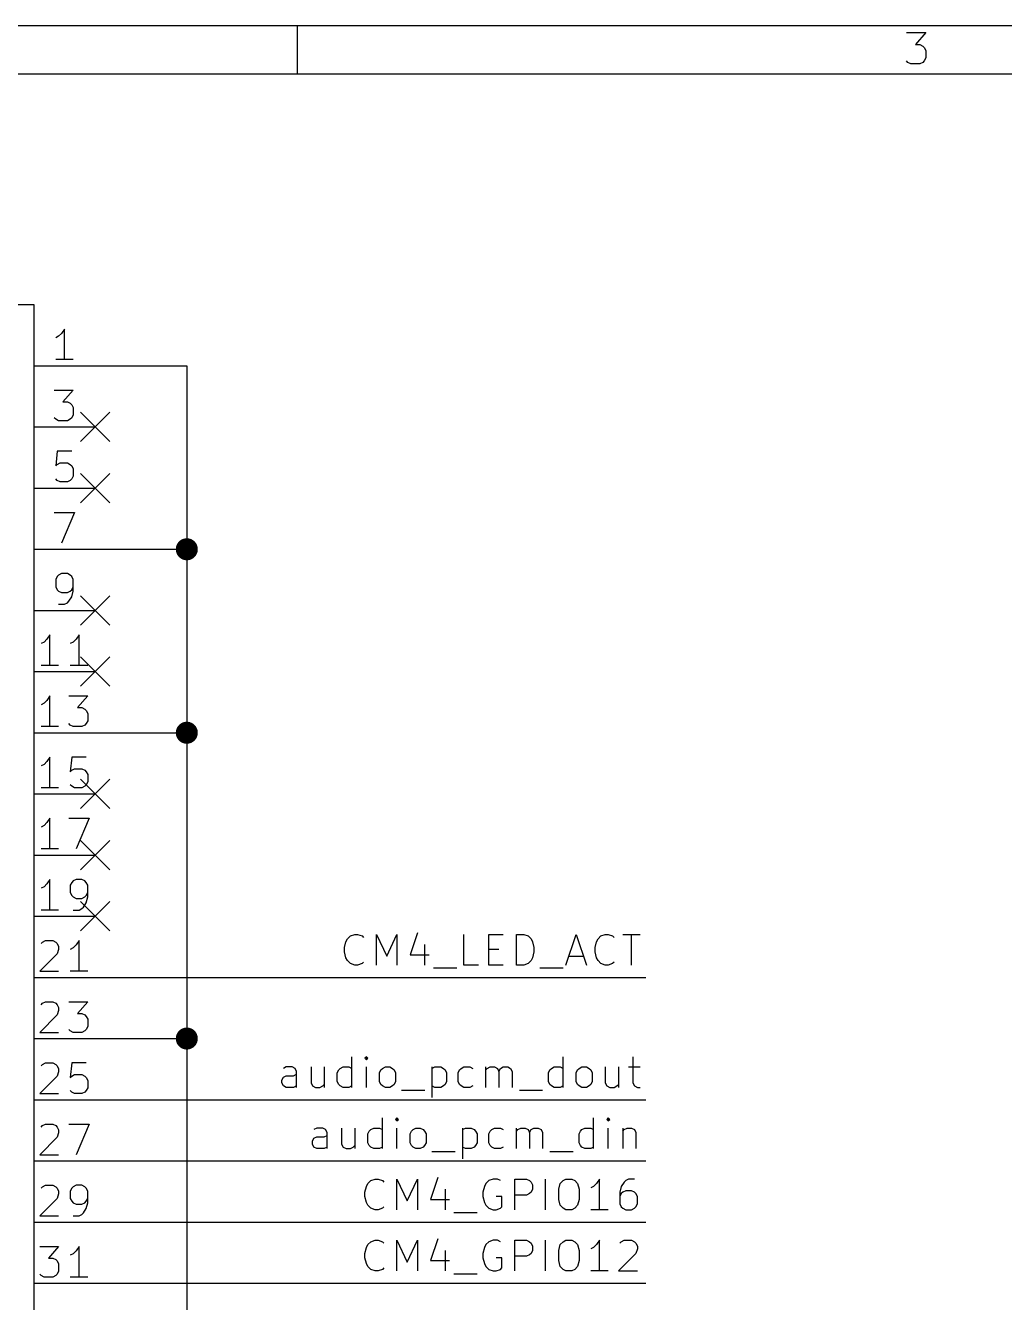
# Model space of a CAD drawing. Header units: millimetres. Extents: x 10 to 287, y -200 to -10.
# Drawn here: x 98.7 to 139.4, y -63 to -10 of the extents above; entities that cross this region are included whole.
import ezdxf

# ---------------------------------------------------------------- set-up
doc = ezdxf.new("R2010")
doc.units = ezdxf.units.MM
for name, color, linetype in [('BLUE', 174, 'CONTINUOUS'), ('LIGHTGREEN', 92, 'CONTINUOUS'), ('LIGHTRED', 12, 'CONTINUOUS'), ('RED', 14, 'CONTINUOUS'), ('REDSIX', 19, 'CONTINUOUS')]:
    doc.layers.add(name, color=color, linetype=linetype)

msp = doc.modelspace()

# ---------------------------------------------------------------- linework, layer by layer
at = {"layer": 'BLUE', "linetype": 'CONTINUOUS'}
for p, q in [((100.9904, -26.0604), (102.2096, -27.2796)), ((102.2096, -26.0604), (100.9904, -27.2796)), ((100.9904, -28.6004), (102.2096, -29.8196)), ((102.2096, -28.6004), (100.9904, -29.8196)), ((100.9904, -33.6804), (102.2096, -34.8996)), ((102.2096, -33.6804), (100.9904, -34.8996)), ((100.9904, -36.2204), (102.2096, -37.4396)), ((102.2096, -36.2204), (100.9904, -37.4396)), ((100.9904, -41.3004), (102.2096, -42.5196)), ((102.2096, -41.3004), (100.9904, -42.5196)), ((100.9904, -43.8404), (102.2096, -45.0596)), ((102.2096, -43.8404), (100.9904, -45.0596)), ((100.9904, -46.3804), (102.2096, -47.5996)), ((102.2096, -46.3804), (100.9904, -47.5996))]:
    msp.add_line(p, q, dxfattribs=at)
at = {"layer": 'LIGHTGREEN', "linetype": 'CONTINUOUS'}
for p, q in [((101.6, -24.13), (105.41, -24.13)), ((105.41, -24.13), (105.41, -31.75)), ((101.6, -31.75), (105.41, -31.75)), ((105.41, -31.75), (105.41, -39.37)), ((101.6, -39.37), (105.41, -39.37)), ((105.41, -39.37), (105.41, -52.07)), ((101.6, -49.53), (124.46, -49.53)), ((101.6, -52.07), (105.41, -52.07)), ((105.41, -52.07), (105.41, -64.77)), ((101.6, -54.61), (124.46, -54.61)), ((101.6, -57.15), (124.46, -57.15)), ((101.6, -59.69), (124.46, -59.69)), ((101.6, -62.23), (124.46, -62.23))]:
    msp.add_line(p, q, dxfattribs=at)
at = {"layer": 'LIGHTGREEN', "const_width": 0.4572}
for points in [[(105.1814, -31.75, 1), (105.6386, -31.75, 1)], [(105.1814, -39.37, 1), (105.6386, -39.37, 1)], [(105.1814, -52.07, 1), (105.6386, -52.07, 1)]]:
    msp.add_lwpolyline(points, format="xyb", close=True, dxfattribs=at)
at = {"layer": 'LIGHTRED', "linetype": 'CONTINUOUS'}
for p, q in [((100.2091, -22.7844), (100.0881, -22.9053)), ((100.33, -22.6029), (100.2091, -22.7844)), ((100.33, -23.8729), (100.33, -22.6029)), ((100.0881, -22.9053), (99.9672, -22.9658)), ((100.6929, -23.8729), (99.9672, -23.8729)), ((99.9067, -25.1429), (100.6929, -25.1429)), ((100.6929, -25.1429), (100.2695, -25.6267)), ((100.2695, -25.6267), (100.451, -25.6267)), ((100.451, -25.6267), (100.5719, -25.6872)), ((100.5719, -25.6872), (100.6324, -25.7477)), ((100.6324, -25.7477), (100.6929, -25.8686)), ((100.6929, -25.8686), (100.6929, -26.171)), ((99.9672, -26.3525), (99.9067, -26.292)), ((100.0881, -26.4129), (99.9672, -26.3525)), ((100.451, -26.4129), (100.0881, -26.4129)), ((100.5719, -26.3525), (100.451, -26.4129)), ((100.6324, -26.292), (100.5719, -26.3525)), ((100.6929, -26.171), (100.6324, -26.292)), ((100.0276, -27.6829), (99.9672, -28.2877)), ((100.6324, -27.6829), (100.0276, -27.6829)), ((99.9672, -28.2877), (100.0276, -28.2272)), ((100.0276, -28.2272), (100.1486, -28.1667)), ((100.1486, -28.1667), (100.451, -28.1667)), ((100.451, -28.1667), (100.5719, -28.2272)), ((100.5719, -28.2272), (100.6324, -28.2877)), ((100.6324, -28.2877), (100.6929, -28.4086)), ((100.6929, -28.4086), (100.6929, -28.711)), ((100.0276, -28.8925), (99.9672, -28.832)), ((100.1486, -28.9529), (100.0276, -28.8925)), ((100.451, -28.9529), (100.1486, -28.9529)), ((100.5719, -28.8925), (100.451, -28.9529)), ((100.6324, -28.832), (100.5719, -28.8925)), ((100.6929, -28.711), (100.6324, -28.832)), ((99.9067, -30.2229), (100.7533, -30.2229)), ((100.7533, -30.2229), (100.2091, -31.4929)), ((100.0881, -32.8234), (100.0276, -32.8839)), ((100.2091, -32.7629), (100.0881, -32.8234)), ((100.451, -32.7629), (100.2091, -32.7629)), ((100.5719, -32.8234), (100.451, -32.7629)), ((100.6324, -32.8839), (100.5719, -32.8234)), ((100.0276, -32.8839), (99.9672, -33.0048)), ((99.9672, -33.0048), (99.9672, -33.3072)), ((99.9672, -33.3072), (100.0276, -33.4282)), ((100.6929, -33.0048), (100.6324, -32.8839)), ((100.6324, -33.4282), (100.6929, -33.3072)), ((100.6929, -33.4886), (100.6929, -33.0048)), ((100.0276, -33.4282), (100.0881, -33.4886)), ((100.0881, -33.4886), (100.2091, -33.5491)), ((100.2091, -33.5491), (100.451, -33.5491)), ((100.451, -33.5491), (100.5719, -33.4886)), ((100.451, -33.9725), (100.5114, -33.912)), ((100.5114, -33.912), (100.6324, -33.7305)), ((100.5719, -33.4886), (100.6324, -33.4282)), ((100.6324, -33.7305), (100.6929, -33.4886)), ((100.0881, -34.0329), (100.33, -34.0329)), ((100.33, -34.0329), (100.451, -33.9725)), ((99.6043, -35.4844), (99.4833, -35.6053)), ((99.7252, -35.3029), (99.6043, -35.4844)), ((99.7252, -36.5729), (99.7252, -35.3029)), ((100.8138, -35.4844), (100.6928, -35.6053)), ((100.9347, -35.3029), (100.8138, -35.4844)), ((100.9347, -36.5729), (100.9347, -35.3029)), ((99.4833, -35.6053), (99.3624, -35.6658)), ((100.6928, -35.6053), (100.5719, -35.6658)), ((100.0881, -36.5729), (99.3624, -36.5729)), ((101.2976, -36.5729), (100.5719, -36.5729)), ((99.4833, -38.1453), (99.3624, -38.2058)), ((99.6043, -38.0244), (99.4833, -38.1453)), ((99.7252, -37.8429), (99.6043, -38.0244)), ((99.7252, -39.1129), (99.7252, -37.8429)), ((100.5114, -37.8429), (101.2976, -37.8429)), ((101.2976, -37.8429), (100.8742, -38.3267)), ((100.8742, -38.3267), (101.0557, -38.3267)), ((101.0557, -38.3267), (101.1766, -38.3872)), ((101.1766, -38.3872), (101.2371, -38.4477)), ((101.2371, -38.4477), (101.2976, -38.5686)), ((101.2976, -38.5686), (101.2976, -38.871)), ((100.0881, -39.1129), (99.3624, -39.1129)), ((100.5719, -39.0525), (100.5114, -38.992)), ((100.6928, -39.1129), (100.5719, -39.0525)), ((101.0557, -39.1129), (100.6928, -39.1129)), ((101.1766, -39.0525), (101.0557, -39.1129)), ((101.2371, -38.992), (101.1766, -39.0525)), ((101.2976, -38.871), (101.2371, -38.992)), ((99.4833, -40.6853), (99.3624, -40.7458)), ((99.6043, -40.5644), (99.4833, -40.6853)), ((99.7252, -40.3829), (99.6043, -40.5644)), ((99.7252, -41.6529), (99.7252, -40.3829)), ((100.6323, -40.3829), (100.5719, -40.9877)), ((101.2371, -40.3829), (100.6323, -40.3829)), ((100.5719, -40.9877), (100.6323, -40.9272)), ((100.6323, -40.9272), (100.7533, -40.8667)), ((100.7533, -40.8667), (101.0557, -40.8667)), ((101.0557, -40.8667), (101.1766, -40.9272)), ((101.1766, -40.9272), (101.2371, -40.9877)), ((101.2371, -40.9877), (101.2976, -41.1086)), ((101.2976, -41.1086), (101.2976, -41.411)), ((100.0881, -41.6529), (99.3624, -41.6529)), ((100.6323, -41.5925), (100.5719, -41.532)), ((100.7533, -41.6529), (100.6323, -41.5925)), ((101.0557, -41.6529), (100.7533, -41.6529)), ((101.1766, -41.5925), (101.0557, -41.6529)), ((101.2371, -41.532), (101.1766, -41.5925)), ((101.2976, -41.411), (101.2371, -41.532)), ((99.7252, -42.9229), (99.6043, -43.1044)), ((99.7252, -44.1929), (99.7252, -42.9229)), ((100.5114, -42.9229), (101.358, -42.9229)), ((101.358, -42.9229), (100.8138, -44.1929)), ((99.4833, -43.2253), (99.3624, -43.2858)), ((99.6043, -43.1044), (99.4833, -43.2253)), ((100.0881, -44.1929), (99.3624, -44.1929)), ((99.7252, -45.4629), (99.6043, -45.6444)), ((99.7252, -46.7329), (99.7252, -45.4629)), ((100.6323, -45.5839), (100.5719, -45.7048)), ((100.6928, -45.5234), (100.6323, -45.5839)), ((100.8138, -45.4629), (100.6928, -45.5234)), ((101.0557, -45.4629), (100.8138, -45.4629)), ((101.1766, -45.5234), (101.0557, -45.4629)), ((101.2371, -45.5839), (101.1766, -45.5234)), ((101.2976, -45.7048), (101.2371, -45.5839)), ((99.4833, -45.7653), (99.3624, -45.8258)), ((99.6043, -45.6444), (99.4833, -45.7653)), ((100.5719, -45.7048), (100.5719, -46.0072)), ((100.5719, -46.0072), (100.6323, -46.1282)), ((100.6323, -46.1282), (100.6928, -46.1886)), ((101.1766, -46.1886), (101.2371, -46.1282)), ((101.2371, -46.1282), (101.2976, -46.0072)), ((101.2976, -46.1886), (101.2976, -45.7048)), ((100.6928, -46.1886), (100.8138, -46.2491)), ((100.8138, -46.2491), (101.0557, -46.2491)), ((101.0557, -46.2491), (101.1766, -46.1886)), ((101.0557, -46.6725), (101.1161, -46.612)), ((101.1161, -46.612), (101.2371, -46.4305)), ((101.2371, -46.4305), (101.2976, -46.1886)), ((100.0881, -46.7329), (99.3624, -46.7329)), ((100.6928, -46.7329), (100.9347, -46.7329)), ((100.9347, -46.7329), (101.0557, -46.6725)), ((99.3624, -48.1239), (99.4228, -48.0634)), ((99.4228, -48.0634), (99.5438, -48.0029)), ((99.5438, -48.0029), (99.8462, -48.0029)), ((99.8462, -48.0029), (99.9671, -48.0634)), ((99.9671, -48.0634), (100.0276, -48.1239)), ((100.0276, -48.1239), (100.0881, -48.2448)), ((100.0881, -48.2448), (100.0881, -48.3658)), ((100.8138, -48.1844), (100.6928, -48.3053)), ((100.9347, -48.0029), (100.8138, -48.1844)), ((100.9347, -49.2729), (100.9347, -48.0029)), ((100.0276, -48.5472), (99.3019, -49.2729)), ((100.0881, -48.3658), (100.0276, -48.5472)), ((100.6928, -48.3053), (100.5719, -48.3658)), ((99.3019, -49.2729), (100.0881, -49.2729)), ((101.2976, -49.2729), (100.5719, -49.2729)), ((99.3624, -50.6639), (99.4228, -50.6034)), ((99.4228, -50.6034), (99.5438, -50.5429)), ((99.5438, -50.5429), (99.8462, -50.5429)), ((99.8462, -50.5429), (99.9671, -50.6034)), ((99.9671, -50.6034), (100.0276, -50.6639)), ((100.0276, -50.6639), (100.0881, -50.7848)), ((100.0881, -50.9058), (100.0276, -51.0872)), ((100.0881, -50.7848), (100.0881, -50.9058)), ((100.5114, -50.5429), (101.2976, -50.5429)), ((101.2976, -50.5429), (100.8742, -51.0267)), ((100.0276, -51.0872), (99.3019, -51.8129)), ((100.8742, -51.0267), (101.0557, -51.0267)), ((101.0557, -51.0267), (101.1766, -51.0872)), ((101.1766, -51.0872), (101.2371, -51.1477)), ((101.2371, -51.1477), (101.2976, -51.2686)), ((101.2976, -51.2686), (101.2976, -51.571)), ((99.3019, -51.8129), (100.0881, -51.8129)), ((100.5719, -51.7525), (100.5114, -51.692)), ((100.6928, -51.8129), (100.5719, -51.7525)), ((101.0557, -51.8129), (100.6928, -51.8129)), ((101.1766, -51.7525), (101.0557, -51.8129)), ((101.2371, -51.692), (101.1766, -51.7525)), ((101.2976, -51.571), (101.2371, -51.692)), ((99.3624, -53.2039), (99.4228, -53.1434)), ((99.4228, -53.1434), (99.5438, -53.0829)), ((99.5438, -53.0829), (99.8462, -53.0829)), ((99.8462, -53.0829), (99.9671, -53.1434)), ((99.9671, -53.1434), (100.0276, -53.2039)), ((100.0276, -53.2039), (100.0881, -53.3248)), ((100.0881, -53.4458), (100.0276, -53.6272)), ((100.0881, -53.3248), (100.0881, -53.4458)), ((100.6323, -53.0829), (100.5719, -53.6877)), ((101.2371, -53.0829), (100.6323, -53.0829)), ((100.0276, -53.6272), (99.3019, -54.3529)), ((100.5719, -53.6877), (100.6323, -53.6272)), ((100.6323, -53.6272), (100.7533, -53.5667)), ((100.7533, -53.5667), (101.0557, -53.5667)), ((101.0557, -53.5667), (101.1766, -53.6272)), ((101.1766, -53.6272), (101.2371, -53.6877)), ((101.2371, -53.6877), (101.2976, -53.8086)), ((101.2976, -53.8086), (101.2976, -54.111)), ((99.3019, -54.3529), (100.0881, -54.3529)), ((100.6323, -54.2925), (100.5719, -54.232)), ((100.7533, -54.3529), (100.6323, -54.2925)), ((101.0557, -54.3529), (100.7533, -54.3529)), ((101.1766, -54.2925), (101.0557, -54.3529)), ((101.2371, -54.232), (101.1766, -54.2925)), ((101.2976, -54.111), (101.2371, -54.232)), ((99.4228, -55.6834), (99.5438, -55.6229)), ((99.5438, -55.6229), (99.8462, -55.6229)), ((99.8462, -55.6229), (99.9671, -55.6834)), ((100.5114, -55.6229), (101.358, -55.6229)), ((101.358, -55.6229), (100.8138, -56.8929)), ((100.0276, -56.1672), (99.3019, -56.8929)), ((99.3624, -55.7439), (99.4228, -55.6834)), ((99.9671, -55.6834), (100.0276, -55.7439)), ((100.0276, -55.7439), (100.0881, -55.8648)), ((100.0881, -55.9858), (100.0276, -56.1672)), ((100.0881, -55.8648), (100.0881, -55.9858)), ((99.3019, -56.8929), (100.0881, -56.8929)), ((99.3624, -58.2839), (99.4228, -58.2234)), ((99.4228, -58.2234), (99.5438, -58.1629)), ((99.5438, -58.1629), (99.8462, -58.1629)), ((99.8462, -58.1629), (99.9671, -58.2234)), ((99.9671, -58.2234), (100.0276, -58.2839)), ((100.0276, -58.2839), (100.0881, -58.4048)), ((100.6323, -58.2839), (100.5719, -58.4048)), ((100.6928, -58.2234), (100.6323, -58.2839)), ((100.8138, -58.1629), (100.6928, -58.2234)), ((101.0557, -58.1629), (100.8138, -58.1629)), ((101.1766, -58.2234), (101.0557, -58.1629)), ((101.2371, -58.2839), (101.1766, -58.2234)), ((101.2976, -58.4048), (101.2371, -58.2839)), ((100.0276, -58.7072), (99.3019, -59.4329)), ((100.0881, -58.5258), (100.0276, -58.7072)), ((100.0881, -58.4048), (100.0881, -58.5258)), ((100.5719, -58.4048), (100.5719, -58.7072)), ((100.5719, -58.7072), (100.6323, -58.8282)), ((100.6323, -58.8282), (100.6928, -58.8886)), ((101.1766, -58.8886), (101.2371, -58.8282)), ((101.2371, -58.8282), (101.2976, -58.7072)), ((101.2976, -58.8886), (101.2976, -58.4048)), ((100.6928, -58.8886), (100.8138, -58.9491)), ((100.8138, -58.9491), (101.0557, -58.9491)), ((100.9347, -59.4329), (101.0557, -59.3725)), ((101.0557, -58.9491), (101.1766, -58.8886)), ((101.0557, -59.3725), (101.1161, -59.312)), ((101.1161, -59.312), (101.2371, -59.1305)), ((101.2371, -59.1305), (101.2976, -58.8886)), ((99.3019, -59.4329), (100.0881, -59.4329)), ((100.6928, -59.4329), (100.9347, -59.4329)), ((99.3019, -60.7029), (100.0881, -60.7029)), ((100.0881, -60.7029), (99.6647, -61.1867)), ((100.8138, -60.8844), (100.6928, -61.0053)), ((100.9347, -60.7029), (100.8138, -60.8844)), ((100.9347, -61.9729), (100.9347, -60.7029)), ((99.6647, -61.1867), (99.8462, -61.1867)), ((99.8462, -61.1867), (99.9671, -61.2472)), ((99.9671, -61.2472), (100.0276, -61.3077)), ((100.0276, -61.3077), (100.0881, -61.4286)), ((100.0881, -61.4286), (100.0881, -61.731)), ((100.6928, -61.0053), (100.5719, -61.0658)), ((99.3624, -61.9125), (99.3019, -61.852)), ((99.4833, -61.9729), (99.3624, -61.9125)), ((99.8462, -61.9729), (99.4833, -61.9729)), ((99.9671, -61.9125), (99.8462, -61.9729)), ((100.0276, -61.852), (99.9671, -61.9125)), ((100.0881, -61.731), (100.0276, -61.852)), ((101.2976, -61.9729), (100.5719, -61.9729))]:
    msp.add_line(p, q, dxfattribs=at)
at = {"layer": 'RED', "linetype": 'CONTINUOUS'}
for p, q in [((10, -10), (287.0022, -10)), ((110, -12), (110, -10)), ((135.2843, -10.2937), (136.089, -10.2937)), ((136.089, -10.2937), (135.6557, -10.7889)), ((135.6557, -10.7889), (135.8414, -10.7889)), ((135.8414, -10.7889), (135.9652, -10.8508)), ((135.9652, -10.8508), (136.0271, -10.9127)), ((136.0271, -10.9127), (136.089, -11.0365)), ((136.089, -11.0365), (136.089, -11.346)), ((135.3462, -11.5318), (135.2843, -11.4698)), ((135.47, -11.5937), (135.3462, -11.5318)), ((135.8414, -11.5937), (135.47, -11.5937)), ((135.9652, -11.5318), (135.8414, -11.5937)), ((136.0271, -11.4698), (135.9652, -11.5318)), ((136.089, -11.346), (136.0271, -11.4698)), ((12, -12), (285.0022, -12)), ((43.18, -21.59), (99.06, -21.59)), ((99.06, -21.59), (99.06, -151.13)), ((99.06, -24.13), (101.6, -24.13)), ((99.06, -26.67), (101.6, -26.67)), ((99.06, -29.21), (101.6, -29.21)), ((99.06, -31.75), (101.6, -31.75)), ((99.06, -34.29), (101.6, -34.29)), ((99.06, -36.83), (101.6, -36.83)), ((99.06, -39.37), (101.6, -39.37)), ((99.06, -41.91), (101.6, -41.91)), ((99.06, -44.45), (101.6, -44.45)), ((99.06, -46.99), (101.6, -46.99)), ((99.06, -49.53), (101.6, -49.53)), ((99.06, -52.07), (101.6, -52.07)), ((99.06, -54.61), (101.6, -54.61)), ((99.06, -57.15), (101.6, -57.15)), ((99.06, -59.69), (101.6, -59.69)), ((99.06, -62.23), (101.6, -62.23))]:
    msp.add_line(p, q, dxfattribs=at)
at = {"layer": 'REDSIX', "linetype": 'CONTINUOUS'}
for p, q in [((114.9818, -47.6865), (114.6795, -48.5936)), ((111.9581, -48.2912), (112.0185, -48.0493)), ((112.0185, -48.0493), (112.079, -47.9284)), ((112.079, -47.9284), (112.2, -47.8074)), ((112.2, -47.8074), (112.3814, -47.7469)), ((112.3814, -47.7469), (112.5023, -47.7469)), ((112.5023, -47.7469), (112.6838, -47.8074)), ((112.6838, -47.8074), (112.7442, -47.8679)), ((113.2885, -49.0169), (113.2885, -47.7469)), ((113.2885, -47.7469), (113.7119, -48.6541)), ((113.7119, -48.6541), (114.1352, -47.7469)), ((114.1352, -47.7469), (114.1352, -49.0169)), ((115.2842, -48.1703), (115.2842, -49.0169)), ((116.917, -49.0169), (116.917, -47.7469)), ((117.9451, -49.0169), (117.9451, -47.7469)), ((117.9451, -47.7469), (118.5499, -47.7469)), ((119.0941, -49.0169), (119.0941, -47.7469)), ((119.0941, -47.7469), (119.3965, -47.7469)), ((119.3965, -47.7469), (119.5779, -47.8074)), ((119.5779, -47.8074), (119.6989, -47.9284)), ((119.6989, -47.9284), (119.7594, -48.0493)), ((119.7594, -48.0493), (119.8198, -48.2912)), ((121.1503, -49.0169), (121.5736, -47.7469)), ((121.5736, -47.7469), (121.997, -49.0169)), ((122.3599, -48.2912), (122.4203, -48.0493)), ((122.4203, -48.0493), (122.4808, -47.9284)), ((122.4808, -47.9284), (122.6018, -47.8074)), ((122.6018, -47.8074), (122.7832, -47.7469)), ((122.7832, -47.7469), (122.9041, -47.7469)), ((122.9041, -47.7469), (123.0856, -47.8074)), ((123.0856, -47.8074), (123.146, -47.8679)), ((123.5089, -47.7469), (124.2346, -47.7469)), ((123.8718, -49.0169), (123.8718, -47.7469)), ((111.9581, -48.4726), (111.9581, -48.2912)), ((112.0185, -48.7145), (111.9581, -48.4726)), ((112.079, -48.8355), (112.0185, -48.7145)), ((114.6795, -48.5936), (115.4656, -48.5936)), ((117.9451, -48.3517), (118.3685, -48.3517)), ((119.7594, -48.7145), (119.6989, -48.8355)), ((119.8198, -48.4726), (119.7594, -48.7145)), ((119.8198, -48.2912), (119.8198, -48.4726)), ((121.2713, -48.6541), (121.876, -48.6541)), ((122.3599, -48.4726), (122.3599, -48.2912)), ((122.4203, -48.7145), (122.3599, -48.4726)), ((122.4808, -48.8355), (122.4203, -48.7145)), ((112.2, -48.9565), (112.079, -48.8355)), ((112.3814, -49.0169), (112.2, -48.9565)), ((112.5023, -49.0169), (112.3814, -49.0169)), ((112.6838, -48.9565), (112.5023, -49.0169)), ((112.7442, -48.896), (112.6838, -48.9565)), ((115.6471, -49.1379), (116.6147, -49.1379)), ((117.5218, -49.0169), (116.917, -49.0169)), ((118.5499, -49.0169), (117.9451, -49.0169)), ((119.3965, -49.0169), (119.0941, -49.0169)), ((119.5779, -48.9565), (119.3965, -49.0169)), ((119.6989, -48.8355), (119.5779, -48.9565)), ((120.0618, -49.1379), (121.0294, -49.1379)), ((122.6018, -48.9565), (122.4808, -48.8355)), ((122.7832, -49.0169), (122.6018, -48.9565)), ((122.9041, -49.0169), (122.7832, -49.0169)), ((123.0856, -48.9565), (122.9041, -49.0169)), ((123.146, -48.896), (123.0856, -48.9565)), ((112.2606, -54.0969), (112.2606, -52.8269)), ((112.8653, -52.8269), (112.8049, -52.8874)), ((112.8049, -52.8874), (112.8653, -52.9479)), ((112.9258, -52.8874), (112.8653, -52.8269)), ((112.8653, -52.8269), (112.8653, -52.9479)), ((112.8653, -52.9479), (112.9258, -52.8874)), ((121.0295, -54.0969), (121.0295, -52.8269)), ((123.9322, -52.8269), (123.9322, -53.9155)), ((109.5393, -53.2503), (109.4183, -53.3107)), ((109.7812, -53.2503), (109.5393, -53.2503)), ((109.9021, -53.3107), (109.7812, -53.2503)), ((109.8417, -53.6131), (109.9626, -53.5526)), ((109.9626, -53.4317), (109.9021, -53.3107)), ((109.9626, -54.0969), (109.9626, -53.4317)), ((110.5673, -53.2503), (110.5673, -53.9155)), ((111.1116, -53.2503), (111.1116, -54.0969)), ((111.6559, -53.4922), (111.7163, -53.3712)), ((111.6559, -53.855), (111.6559, -53.4922)), ((111.7163, -53.3712), (111.7768, -53.3107)), ((111.7768, -53.3107), (111.8978, -53.2503)), ((111.8978, -53.2503), (112.1397, -53.2503)), ((112.1397, -53.2503), (112.2606, -53.3107)), ((112.8653, -54.0969), (112.8653, -53.2503)), ((113.4097, -53.4922), (113.4701, -53.3712)), ((113.4097, -53.855), (113.4097, -53.4922)), ((113.4701, -53.3712), (113.5306, -53.3107)), ((113.5306, -53.3107), (113.6516, -53.2503)), ((113.6516, -53.2503), (113.833, -53.2503)), ((113.833, -53.2503), (113.9539, -53.3107)), ((113.9539, -53.3107), (114.0144, -53.3712)), ((114.0144, -53.3712), (114.0749, -53.4922)), ((114.0749, -53.4922), (114.0749, -53.855)), ((115.5867, -53.2503), (115.5867, -54.5203)), ((115.5867, -53.3107), (115.7077, -53.2503)), ((115.7077, -53.2503), (115.9496, -53.2503)), ((115.9496, -53.2503), (116.0705, -53.3107)), ((116.0705, -53.3107), (116.131, -53.3712)), ((116.131, -53.3712), (116.1915, -53.4922)), ((116.1915, -53.4922), (116.1915, -53.855)), ((116.6753, -53.4922), (116.7357, -53.3712)), ((116.6753, -53.855), (116.6753, -53.4922)), ((116.7357, -53.3712), (116.7962, -53.3107)), ((116.7962, -53.3107), (116.9172, -53.2503)), ((116.9172, -53.2503), (117.1591, -53.2503)), ((117.1591, -53.2503), (117.28, -53.3107)), ((117.8243, -54.0969), (117.8243, -53.2503)), ((117.8243, -53.3712), (117.8848, -53.3107)), ((117.8848, -53.3107), (118.0058, -53.2503)), ((118.0058, -53.2503), (118.1872, -53.2503)), ((118.1872, -53.2503), (118.3081, -53.3107)), ((118.3081, -53.3107), (118.3686, -53.4317)), ((118.3686, -53.4317), (118.4291, -53.3107)), ((118.3686, -53.4317), (118.3686, -54.0969)), ((118.4291, -53.3107), (118.55, -53.2503)), ((118.55, -53.2503), (118.7315, -53.2503)), ((118.7315, -53.2503), (118.8524, -53.3107)), ((118.8524, -53.3107), (118.9129, -53.4317)), ((118.9129, -53.4317), (118.9129, -54.0969)), ((120.4248, -53.4922), (120.4852, -53.3712)), ((120.4248, -53.855), (120.4248, -53.4922)), ((120.4852, -53.3712), (120.5457, -53.3107)), ((120.5457, -53.3107), (120.6667, -53.2503)), ((120.6667, -53.2503), (120.9086, -53.2503)), ((120.9086, -53.2503), (121.0295, -53.3107)), ((121.5738, -53.4922), (121.6342, -53.3712)), ((121.5738, -53.855), (121.5738, -53.4922)), ((121.6342, -53.3712), (121.6947, -53.3107)), ((121.6947, -53.3107), (121.8157, -53.2503)), ((121.8157, -53.2503), (121.9971, -53.2503)), ((121.9971, -53.2503), (122.118, -53.3107)), ((122.118, -53.3107), (122.1785, -53.3712)), ((122.1785, -53.3712), (122.239, -53.4922)), ((122.239, -53.4922), (122.239, -53.855)), ((122.7832, -53.2503), (122.7832, -53.9155)), ((123.3275, -53.2503), (123.3275, -54.0969)), ((123.7508, -53.2503), (124.2346, -53.2503)), ((109.3579, -53.7945), (109.4183, -53.6736)), ((109.3579, -53.9155), (109.3579, -53.7945)), ((109.4183, -54.0365), (109.3579, -53.9155)), ((109.4183, -53.6736), (109.5393, -53.6131)), ((109.5393, -54.0969), (109.4183, -54.0365)), ((109.5393, -53.6131), (109.8417, -53.6131)), ((109.9626, -54.0365), (109.8417, -54.0969)), ((110.5673, -53.9155), (110.6278, -54.0365)), ((110.6278, -54.0365), (110.7488, -54.0969)), ((110.9302, -54.0969), (111.0511, -54.0365)), ((111.0511, -54.0365), (111.1116, -53.976)), ((111.7163, -53.976), (111.6559, -53.855)), ((111.7768, -54.0365), (111.7163, -53.976)), ((111.8978, -54.0969), (111.7768, -54.0365)), ((112.2606, -54.0365), (112.1397, -54.0969)), ((113.4701, -53.976), (113.4097, -53.855)), ((113.5306, -54.0365), (113.4701, -53.976)), ((113.6516, -54.0969), (113.5306, -54.0365)), ((113.9539, -54.0365), (113.833, -54.0969)), ((114.0144, -53.976), (113.9539, -54.0365)), ((114.0749, -53.855), (114.0144, -53.976)), ((115.7077, -54.0969), (115.5867, -54.0365)), ((116.0705, -54.0365), (115.9496, -54.0969)), ((116.131, -53.976), (116.0705, -54.0365)), ((116.1915, -53.855), (116.131, -53.976)), ((116.7357, -53.976), (116.6753, -53.855)), ((116.7962, -54.0365), (116.7357, -53.976)), ((116.9172, -54.0969), (116.7962, -54.0365)), ((117.28, -54.0365), (117.1591, -54.0969)), ((120.4852, -53.976), (120.4248, -53.855)), ((120.5457, -54.0365), (120.4852, -53.976)), ((120.6667, -54.0969), (120.5457, -54.0365)), ((121.0295, -54.0365), (120.9086, -54.0969)), ((121.6342, -53.976), (121.5738, -53.855)), ((121.6947, -54.0365), (121.6342, -53.976)), ((121.8157, -54.0969), (121.6947, -54.0365)), ((122.118, -54.0365), (121.9971, -54.0969)), ((122.1785, -53.976), (122.118, -54.0365)), ((122.239, -53.855), (122.1785, -53.976)), ((122.7832, -53.9155), (122.8437, -54.0365)), ((122.8437, -54.0365), (122.9647, -54.0969)), ((123.1461, -54.0969), (123.267, -54.0365)), ((123.267, -54.0365), (123.3275, -53.976)), ((123.9322, -53.9155), (123.9927, -54.0365)), ((123.9927, -54.0365), (124.1137, -54.0969)), ((109.8417, -54.0969), (109.5393, -54.0969)), ((110.7488, -54.0969), (110.9302, -54.0969)), ((112.1397, -54.0969), (111.8978, -54.0969)), ((113.833, -54.0969), (113.6516, -54.0969)), ((114.3168, -54.2179), (115.2844, -54.2179)), ((115.9496, -54.0969), (115.7077, -54.0969)), ((117.1591, -54.0969), (116.9172, -54.0969)), ((119.2153, -54.2179), (120.1829, -54.2179)), ((120.9086, -54.0969), (120.6667, -54.0969)), ((121.9971, -54.0969), (121.8157, -54.0969)), ((122.9647, -54.0969), (123.1461, -54.0969)), ((124.1137, -54.0969), (124.2346, -54.0969)), ((113.5305, -56.6369), (113.5305, -55.3669)), ((114.1352, -55.3669), (114.0748, -55.4274)), ((114.0748, -55.4274), (114.1352, -55.4879)), ((114.1957, -55.4274), (114.1352, -55.3669)), ((114.1352, -55.3669), (114.1352, -55.4879)), ((114.1352, -55.4879), (114.1957, -55.4274)), ((122.2994, -56.6369), (122.2994, -55.3669)), ((122.9041, -55.3669), (122.8437, -55.4274)), ((122.8437, -55.4274), (122.9041, -55.4879)), ((122.9646, -55.4274), (122.9041, -55.3669)), ((122.9041, -55.3669), (122.9041, -55.4879)), ((122.9041, -55.4879), (122.9646, -55.4274)), ((110.8092, -55.7903), (110.6882, -55.8507)), ((110.6882, -56.2136), (110.8092, -56.1531)), ((111.0511, -55.7903), (110.8092, -55.7903)), ((110.8092, -56.1531), (111.1116, -56.1531)), ((111.172, -55.8507), (111.0511, -55.7903)), ((111.1116, -56.1531), (111.2325, -56.0926)), ((111.2325, -55.9717), (111.172, -55.8507)), ((111.2325, -56.6369), (111.2325, -55.9717)), ((111.8372, -55.7903), (111.8372, -56.4555)), ((112.3815, -55.7903), (112.3815, -56.6369)), ((112.9258, -56.0322), (112.9862, -55.9112)), ((112.9258, -56.395), (112.9258, -56.0322)), ((112.9862, -55.9112), (113.0467, -55.8507)), ((113.0467, -55.8507), (113.1677, -55.7903)), ((113.1677, -55.7903), (113.4096, -55.7903)), ((113.4096, -55.7903), (113.5305, -55.8507)), ((114.1352, -56.6369), (114.1352, -55.7903)), ((114.6796, -56.0322), (114.74, -55.9112)), ((114.6796, -56.395), (114.6796, -56.0322)), ((114.74, -55.9112), (114.8005, -55.8507)), ((114.8005, -55.8507), (114.9215, -55.7903)), ((114.9215, -55.7903), (115.1029, -55.7903)), ((115.1029, -55.7903), (115.2238, -55.8507)), ((115.2238, -55.8507), (115.2843, -55.9112)), ((115.2843, -55.9112), (115.3448, -56.0322)), ((115.3448, -56.0322), (115.3448, -56.395)), ((116.8566, -55.7903), (116.8566, -57.0603)), ((116.8566, -55.8507), (116.9776, -55.7903)), ((116.9776, -55.7903), (117.2195, -55.7903)), ((117.2195, -55.7903), (117.3404, -55.8507)), ((117.3404, -55.8507), (117.4009, -55.9112)), ((117.4009, -55.9112), (117.4614, -56.0322)), ((117.4614, -56.0322), (117.4614, -56.395)), ((117.9452, -56.0322), (118.0056, -55.9112)), ((117.9452, -56.395), (117.9452, -56.0322)), ((118.0056, -55.9112), (118.0661, -55.8507)), ((118.0661, -55.8507), (118.1871, -55.7903)), ((118.1871, -55.7903), (118.429, -55.7903)), ((118.429, -55.7903), (118.5499, -55.8507)), ((119.0942, -56.6369), (119.0942, -55.7903)), ((119.0942, -55.9112), (119.1547, -55.8507)), ((119.1547, -55.8507), (119.2757, -55.7903)), ((119.2757, -55.7903), (119.4571, -55.7903)), ((119.4571, -55.7903), (119.578, -55.8507)), ((119.578, -55.8507), (119.6385, -55.9717)), ((119.6385, -55.9717), (119.699, -55.8507)), ((119.6385, -55.9717), (119.6385, -56.6369)), ((119.699, -55.8507), (119.8199, -55.7903)), ((119.8199, -55.7903), (120.0014, -55.7903)), ((120.0014, -55.7903), (120.1223, -55.8507)), ((120.1223, -55.8507), (120.1828, -55.9717)), ((120.1828, -55.9717), (120.1828, -56.6369)), ((121.6947, -56.0322), (121.7551, -55.9112)), ((121.6947, -56.395), (121.6947, -56.0322)), ((121.7551, -55.9112), (121.8156, -55.8507)), ((121.8156, -55.8507), (121.9366, -55.7903)), ((121.9366, -55.7903), (122.1785, -55.7903)), ((122.1785, -55.7903), (122.2994, -55.8507)), ((122.9041, -56.6369), (122.9041, -55.7903)), ((123.5089, -55.7903), (123.5089, -56.6369)), ((123.5089, -55.9112), (123.5694, -55.8507)), ((123.5694, -55.8507), (123.6904, -55.7903)), ((123.6904, -55.7903), (123.8718, -55.7903)), ((123.8718, -55.7903), (123.9927, -55.8507)), ((123.9927, -55.8507), (124.0532, -55.9717)), ((124.0532, -55.9717), (124.0532, -56.6369)), ((110.6278, -56.3345), (110.6882, -56.2136)), ((110.6278, -56.4555), (110.6278, -56.3345)), ((110.6882, -56.5765), (110.6278, -56.4555)), ((110.8092, -56.6369), (110.6882, -56.5765)), ((111.1116, -56.6369), (110.8092, -56.6369)), ((111.2325, -56.5765), (111.1116, -56.6369)), ((111.8372, -56.4555), (111.8977, -56.5765)), ((111.8977, -56.5765), (112.0187, -56.6369)), ((112.0187, -56.6369), (112.2001, -56.6369)), ((112.2001, -56.6369), (112.321, -56.5765)), ((112.321, -56.5765), (112.3815, -56.516)), ((112.9862, -56.516), (112.9258, -56.395)), ((113.0467, -56.5765), (112.9862, -56.516)), ((113.1677, -56.6369), (113.0467, -56.5765)), ((113.4096, -56.6369), (113.1677, -56.6369)), ((113.5305, -56.5765), (113.4096, -56.6369)), ((114.74, -56.516), (114.6796, -56.395)), ((114.8005, -56.5765), (114.74, -56.516)), ((114.9215, -56.6369), (114.8005, -56.5765)), ((115.1029, -56.6369), (114.9215, -56.6369)), ((115.2238, -56.5765), (115.1029, -56.6369)), ((115.2843, -56.516), (115.2238, -56.5765)), ((115.3448, -56.395), (115.2843, -56.516)), ((116.9776, -56.6369), (116.8566, -56.5765)), ((117.2195, -56.6369), (116.9776, -56.6369)), ((117.3404, -56.5765), (117.2195, -56.6369)), ((117.4009, -56.516), (117.3404, -56.5765)), ((117.4614, -56.395), (117.4009, -56.516)), ((118.0056, -56.516), (117.9452, -56.395)), ((118.0661, -56.5765), (118.0056, -56.516)), ((118.1871, -56.6369), (118.0661, -56.5765)), ((118.429, -56.6369), (118.1871, -56.6369)), ((118.5499, -56.5765), (118.429, -56.6369)), ((121.7551, -56.516), (121.6947, -56.395)), ((121.8156, -56.5765), (121.7551, -56.516)), ((121.9366, -56.6369), (121.8156, -56.5765)), ((122.1785, -56.6369), (121.9366, -56.6369)), ((122.2994, -56.5765), (122.1785, -56.6369)), ((115.5867, -56.7579), (116.5543, -56.7579)), ((120.4852, -56.7579), (121.4528, -56.7579)), ((112.8047, -58.4512), (112.8651, -58.2093)), ((112.8651, -58.2093), (112.9256, -58.0884)), ((112.9256, -58.0884), (113.0466, -57.9674)), ((113.0466, -57.9674), (113.228, -57.9069)), ((113.228, -57.9069), (113.3489, -57.9069)), ((113.3489, -57.9069), (113.5304, -57.9674)), ((113.5304, -57.9674), (113.5908, -58.0279)), ((114.1351, -59.1769), (114.1351, -57.9069)), ((114.1351, -57.9069), (114.5585, -58.8141)), ((114.5585, -58.8141), (114.9818, -57.9069)), ((114.9818, -57.9069), (114.9818, -59.1769)), ((115.8284, -57.8465), (115.5261, -58.7536)), ((116.1308, -58.3303), (116.1308, -59.1769)), ((117.7636, -58.2093), (117.7032, -58.4512)), ((117.8241, -58.0884), (117.7636, -58.2093)), ((117.9451, -57.9674), (117.8241, -58.0884)), ((118.1265, -57.9069), (117.9451, -57.9674)), ((118.3079, -57.9069), (118.1265, -57.9069)), ((118.4289, -57.9674), (118.3079, -57.9069)), ((119.0336, -59.1769), (119.0336, -57.9069)), ((119.0336, -57.9069), (119.5174, -57.9069)), ((119.5174, -57.9069), (119.6384, -57.9674)), ((119.6384, -57.9674), (119.6989, -58.0279)), ((119.6989, -58.0279), (119.7593, -58.1488)), ((119.7593, -58.3303), (119.6989, -58.4512)), ((119.7593, -58.1488), (119.7593, -58.3303)), ((120.3036, -59.1769), (120.3036, -57.9069)), ((120.848, -58.3303), (120.9084, -58.0884)), ((120.848, -58.7536), (120.848, -58.3303)), ((120.9084, -58.0884), (121.0294, -57.9674)), ((121.0294, -57.9674), (121.1503, -57.9069)), ((121.1503, -57.9069), (121.3922, -57.9069)), ((121.3922, -57.9069), (121.5132, -57.9674)), ((121.5132, -57.9674), (121.6341, -58.0884)), ((121.6341, -58.0884), (121.6946, -58.3303)), ((121.6946, -58.3303), (121.6946, -58.7536)), ((122.2994, -58.2093), (122.1785, -58.2698)), ((122.4204, -58.0884), (122.2994, -58.2093)), ((122.5413, -57.9069), (122.4204, -58.0884)), ((122.5413, -59.1769), (122.5413, -57.9069)), ((123.4484, -58.2093), (123.388, -58.4512)), ((123.5694, -58.0279), (123.4484, -58.2093)), ((123.6299, -57.9674), (123.5694, -58.0279)), ((123.7508, -57.9069), (123.6299, -57.9674)), ((123.9927, -57.9069), (123.7508, -57.9069)), ((112.8047, -58.6326), (112.8047, -58.4512)), ((112.8651, -58.8745), (112.8047, -58.6326)), ((115.5261, -58.7536), (116.3122, -58.7536)), ((117.7032, -58.4512), (117.7032, -58.6326)), ((117.7032, -58.6326), (117.7636, -58.8745)), ((118.4893, -58.6326), (118.2474, -58.6326)), ((118.4893, -59.056), (118.4893, -58.6326)), ((119.5174, -58.5722), (119.0336, -58.5722)), ((119.6384, -58.5117), (119.5174, -58.5722)), ((119.6989, -58.4512), (119.6384, -58.5117)), ((120.9084, -58.9955), (120.848, -58.7536)), ((121.6946, -58.7536), (121.6341, -58.9955)), ((123.388, -58.4512), (123.388, -58.935)), ((123.4484, -58.5117), (123.388, -58.6326)), ((123.5089, -58.4512), (123.4484, -58.5117)), ((123.6299, -58.3907), (123.5089, -58.4512)), ((123.8718, -58.3907), (123.6299, -58.3907)), ((123.9927, -58.4512), (123.8718, -58.3907)), ((124.0532, -58.5117), (123.9927, -58.4512)), ((124.1137, -58.6326), (124.0532, -58.5117)), ((124.1137, -58.935), (124.1137, -58.6326)), ((112.9256, -58.9955), (112.8651, -58.8745)), ((113.0466, -59.1165), (112.9256, -58.9955)), ((113.228, -59.1769), (113.0466, -59.1165)), ((113.3489, -59.1769), (113.228, -59.1769)), ((113.5304, -59.1165), (113.3489, -59.1769)), ((113.5908, -59.056), (113.5304, -59.1165)), ((116.4937, -59.2979), (117.4613, -59.2979)), ((117.7636, -58.8745), (117.8241, -58.9955)), ((117.8241, -58.9955), (117.9451, -59.1165)), ((117.9451, -59.1165), (118.1265, -59.1769)), ((118.1265, -59.1769), (118.2474, -59.1769)), ((118.2474, -59.1769), (118.4289, -59.1165)), ((118.4289, -59.1165), (118.4893, -59.056)), ((121.0294, -59.1165), (120.9084, -58.9955)), ((121.1503, -59.1769), (121.0294, -59.1165)), ((121.3922, -59.1769), (121.1503, -59.1769)), ((121.5132, -59.1165), (121.3922, -59.1769)), ((121.6341, -58.9955), (121.5132, -59.1165)), ((122.9042, -59.1769), (122.1785, -59.1769)), ((123.388, -58.935), (123.4484, -59.056)), ((123.4484, -59.056), (123.5089, -59.1165)), ((123.5089, -59.1165), (123.6299, -59.1769)), ((123.6299, -59.1769), (123.8718, -59.1769)), ((123.8718, -59.1769), (123.9927, -59.1165)), ((123.9927, -59.1165), (124.0532, -59.056)), ((124.0532, -59.056), (124.1137, -58.935)), ((113.0466, -60.5074), (113.228, -60.4469)), ((113.228, -60.4469), (113.3489, -60.4469)), ((113.3489, -60.4469), (113.5304, -60.5074)), ((114.1351, -61.7169), (114.1351, -60.4469)), ((114.1351, -60.4469), (114.5585, -61.3541)), ((114.5585, -61.3541), (114.9818, -60.4469)), ((114.9818, -60.4469), (114.9818, -61.7169)), ((115.8284, -60.3865), (115.5261, -61.2936)), ((118.1265, -60.4469), (117.9451, -60.5074)), ((118.3079, -60.4469), (118.1265, -60.4469)), ((118.4289, -60.5074), (118.3079, -60.4469)), ((119.0336, -61.7169), (119.0336, -60.4469)), ((119.0336, -60.4469), (119.5174, -60.4469)), ((119.5174, -60.4469), (119.6384, -60.5074)), ((120.3036, -61.7169), (120.3036, -60.4469)), ((121.0294, -60.5074), (121.1503, -60.4469)), ((121.1503, -60.4469), (121.3922, -60.4469)), ((121.3922, -60.4469), (121.5132, -60.5074)), ((122.5413, -60.4469), (122.4204, -60.6284)), ((122.5413, -61.7169), (122.5413, -60.4469)), ((123.4484, -60.5074), (123.5694, -60.4469)), ((123.5694, -60.4469), (123.8718, -60.4469)), ((123.8718, -60.4469), (123.9927, -60.5074)), ((112.8047, -60.9912), (112.8651, -60.7493)), ((112.8651, -60.7493), (112.9256, -60.6284)), ((112.9256, -60.6284), (113.0466, -60.5074)), ((113.5304, -60.5074), (113.5908, -60.5679)), ((116.1308, -60.8703), (116.1308, -61.7169)), ((117.7636, -60.7493), (117.7032, -60.9912)), ((117.8241, -60.6284), (117.7636, -60.7493)), ((117.9451, -60.5074), (117.8241, -60.6284)), ((119.6384, -60.5074), (119.6989, -60.5679)), ((119.6989, -60.5679), (119.7593, -60.6888)), ((119.7593, -60.8703), (119.6989, -60.9912)), ((119.7593, -60.6888), (119.7593, -60.8703)), ((120.848, -60.8703), (120.9084, -60.6284)), ((120.848, -61.2936), (120.848, -60.8703)), ((120.9084, -60.6284), (121.0294, -60.5074)), ((121.5132, -60.5074), (121.6341, -60.6284)), ((121.6341, -60.6284), (121.6946, -60.8703)), ((121.6946, -60.8703), (121.6946, -61.2936)), ((122.2994, -60.7493), (122.1785, -60.8098)), ((122.4204, -60.6284), (122.2994, -60.7493)), ((123.388, -60.5679), (123.4484, -60.5074)), ((123.9927, -60.5074), (124.0532, -60.5679)), ((124.0532, -60.5679), (124.1137, -60.6888)), ((124.1137, -60.8098), (124.0532, -60.9912)), ((124.1137, -60.6888), (124.1137, -60.8098)), ((112.8047, -61.1726), (112.8047, -60.9912)), ((112.8651, -61.4145), (112.8047, -61.1726)), ((112.9256, -61.5355), (112.8651, -61.4145)), ((115.5261, -61.2936), (116.3122, -61.2936)), ((117.7032, -60.9912), (117.7032, -61.1726)), ((117.7032, -61.1726), (117.7636, -61.4145)), ((117.7636, -61.4145), (117.8241, -61.5355)), ((118.4893, -61.1726), (118.2474, -61.1726)), ((118.4893, -61.596), (118.4893, -61.1726)), ((119.5174, -61.1122), (119.0336, -61.1122)), ((119.6384, -61.0517), (119.5174, -61.1122)), ((119.6989, -60.9912), (119.6384, -61.0517)), ((120.9084, -61.5355), (120.848, -61.2936)), ((121.6946, -61.2936), (121.6341, -61.5355)), ((124.0532, -60.9912), (123.3275, -61.7169)), ((113.0466, -61.6565), (112.9256, -61.5355)), ((113.228, -61.7169), (113.0466, -61.6565)), ((113.3489, -61.7169), (113.228, -61.7169)), ((113.5304, -61.6565), (113.3489, -61.7169)), ((113.5908, -61.596), (113.5304, -61.6565)), ((116.4937, -61.8379), (117.4613, -61.8379)), ((117.8241, -61.5355), (117.9451, -61.6565)), ((117.9451, -61.6565), (118.1265, -61.7169)), ((118.1265, -61.7169), (118.2474, -61.7169)), ((118.2474, -61.7169), (118.4289, -61.6565)), ((118.4289, -61.6565), (118.4893, -61.596)), ((121.0294, -61.6565), (120.9084, -61.5355)), ((121.1503, -61.7169), (121.0294, -61.6565)), ((121.3922, -61.7169), (121.1503, -61.7169)), ((121.5132, -61.6565), (121.3922, -61.7169)), ((121.6341, -61.5355), (121.5132, -61.6565)), ((122.9042, -61.7169), (122.1785, -61.7169)), ((123.3275, -61.7169), (124.1137, -61.7169))]:
    msp.add_line(p, q, dxfattribs=at)

doc.saveas('drawing.dxf')
